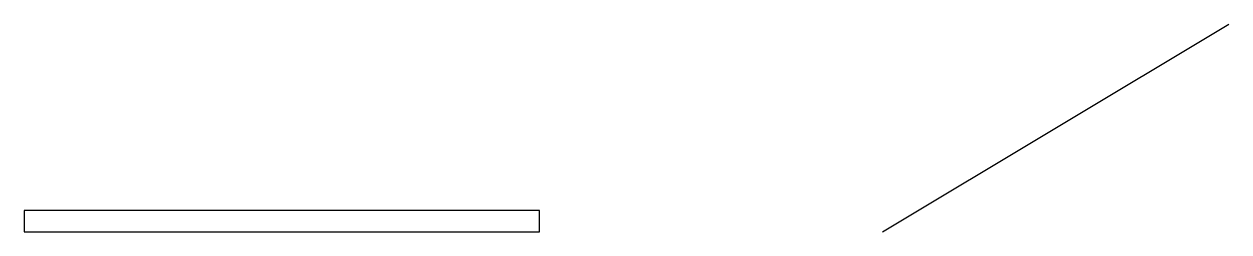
# Model space of a CAD drawing. Header units: millimetres. Extents: x 126 to 489, y 117 to 179.
import ezdxf

# ---------------------------------------------------------------- set-up
doc = ezdxf.new("R2010")
doc.units = ezdxf.units.MM

msp = doc.modelspace()

# ---------------------------------------------------------------- linework, layer by layer
msp.add_line((384.37, 116.66), (488.84, 179.3))
msp.add_lwpolyline([(125.6, 116.66), (280.97, 116.66), (280.97, 123.08), (125.6, 123.08)], close=True)

doc.saveas('drawing.dxf')
